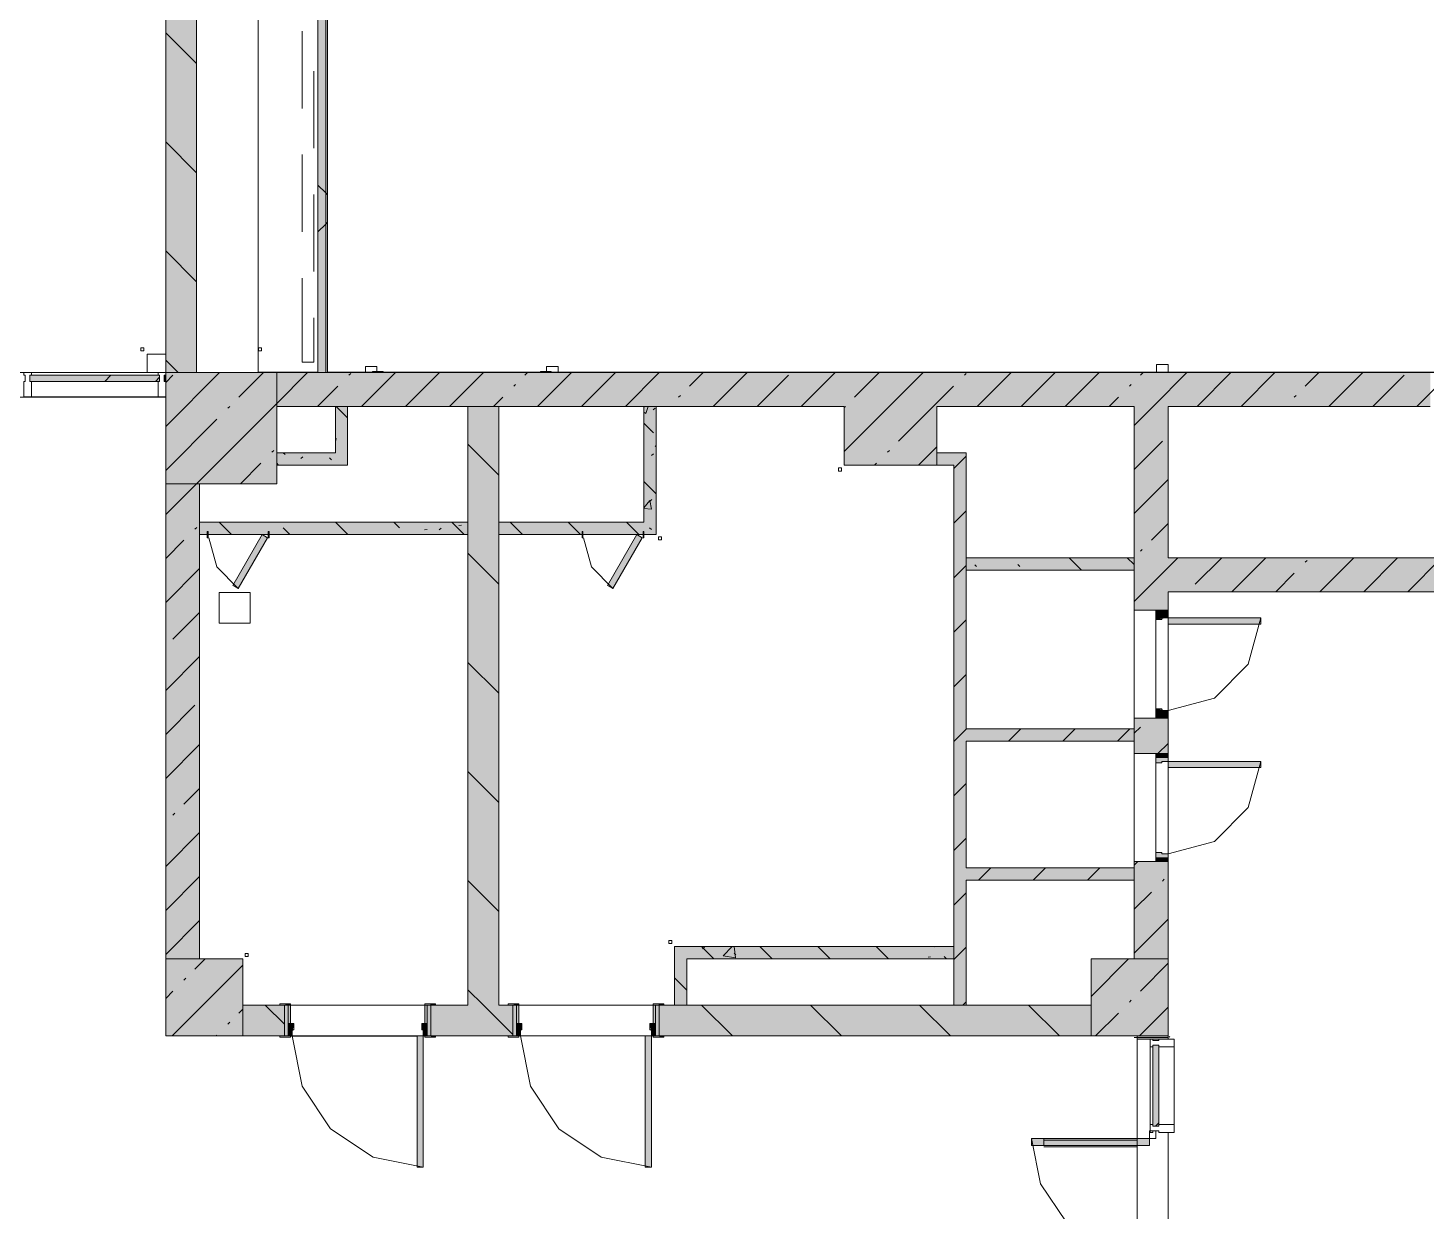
# Model space of a CAD drawing. Header units: millimetres. Extents: x -3817 to 677485, y -22715 to 103890.
# Drawn here: x 13382.1 to 13453.5, y -19527 to -19466.6 of the extents above; entities that cross this region are included whole.
import ezdxf

# ---------------------------------------------------------------- set-up
doc = ezdxf.new("R2010")
doc.units = ezdxf.units.MM
doc.layers.add('PDF _Геометрия', color=7, linetype='Continuous', true_color=0x1d1d1d)
doc.layers.add('PDF _Сплошная заливка', color=7, linetype='Continuous', true_color=0xffffff)

msp = doc.modelspace()

# ---------------------------------------------------------------- hatches: boundary and pattern name
at = {"layer": 'PDF _Сплошная заливка', "transparency": 33554559}
h = msp.add_hatch(color=256, dxfattribs=at)
h.paths.add_polyline_path([(13389.128, -19484.192), (13390.703, -19484.192), (13390.703, -19464.272), (13389.128, -19464.272), (13389.128, -19478.711)], flags=0)
h.paths.add_polyline_path([(13389.128, -19457.658), (13390.703, -19457.658), (13390.703, -19434.745), (13389.128, -19434.745), (13389.128, -19443.492)], flags=0)
h.paths.add_polyline_path([(13389.128, -19428.131), (13390.703, -19428.131), (13390.703, -19396.794), (13389.128, -19396.794), (13389.128, -19408.274)], flags=0)
h = msp.add_hatch(color=256, dxfattribs=at)
h.paths.add_polyline_path([(13522.193, -19485.924), (13523.61, -19485.924), (13523.61, -19484.192), (13522.193, -19484.222)], flags=0)
h.paths.add_polyline_path([(13491.246, -19485.924), (13517.468, -19485.924), (13517.468, -19484.192), (13489.123, -19484.192), (13489.123, -19485.924)], flags=0)
h.paths.add_polyline_path([(13396.302, -19485.924), (13423.773, -19485.924), (13423.773, -19484.192), (13394.796, -19484.192), (13394.796, -19485.924)], flags=0)
h.paths.add_polyline_path([(13484.399, -19485.924), (13484.399, -19484.192), (13458.415, -19484.192), (13458.415, -19485.924), (13462.033, -19485.924)], flags=0)
h.paths.add_polyline_path([(13428.497, -19485.924), (13453.691, -19485.924), (13453.691, -19484.192), (13428.497, -19484.192)], flags=0)
for points in [[(13423.773, -19488.916), (13428.497, -19488.916), (13428.497, -19484.192), (13423.773, -19484.192), (13423.773, -19485.924)], [(13394.796, -19488.916), (13398.417, -19488.916), (13398.417, -19488.287), (13394.796, -19488.287), (13394.796, -19488.765)], [(13429.361, -19488.916), (13429.991, -19488.916), (13429.991, -19488.287), (13428.497, -19488.287), (13428.497, -19488.916)], [(13429.361, -19516.475), (13429.991, -19516.475), (13429.991, -19488.916), (13429.361, -19488.916), (13429.361, -19514.112)], [(13392.554, -19492.46), (13404.559, -19492.46), (13404.559, -19491.83), (13390.859, -19491.83), (13390.859, -19492.46)], [(13414.165, -19492.46), (13414.165, -19491.83), (13406.134, -19491.83), (13406.134, -19492.46), (13413.457, -19492.46)], [(13438.574, -19494.271), (13438.574, -19493.641), (13429.991, -19493.641), (13429.991, -19494.271), (13432.819, -19494.271)], [(13520.46, -19495.373), (13523.61, -19495.373), (13523.61, -19493.641), (13440.306, -19493.641), (13440.306, -19495.373), (13491.246, -19495.373)], [(13438.574, -19503.01), (13438.574, -19502.38), (13429.991, -19502.38), (13429.991, -19503.01), (13432.819, -19503.01)], [(13438.574, -19510.097), (13438.574, -19509.467), (13429.991, -19509.467), (13429.991, -19510.097), (13432.819, -19510.097)], [(13429.361, -19514.112), (13429.361, -19513.482), (13415.74, -19513.482), (13415.74, -19514.112), (13418.213, -19514.112)]]:
    msp.add_hatch(color=256, dxfattribs=at).paths.add_polyline_path(points)
h = msp.add_hatch(color=256, dxfattribs=at)
h.paths.add_polyline_path([(13440.306, -19518.128), (13440.306, -19518.049), (13440.123, -19518.128)], flags=0)
h.paths.add_polyline_path([(13440.306, -19514.112), (13440.306, -19509.152), (13438.574, -19509.152), (13438.574, -19514.112), (13440.123, -19514.112)], flags=0)
h.paths.add_polyline_path([(13438.574, -19503.64), (13440.306, -19503.64), (13440.306, -19501.829), (13438.574, -19501.829), (13438.574, -19503.01)], flags=0)
h.paths.add_polyline_path([(13439.676, -19496.318), (13440.306, -19496.318), (13440.306, -19485.924), (13438.574, -19485.924), (13438.574, -19496.318)], flags=0)
at = {"layer": 'PDF _Сплошная заливка', "true_color": 0xe2e2e2, "transparency": 33554559}
h = msp.add_hatch(color=254, dxfattribs=at)
h.paths.add_polyline_path([(13440.123, -19508.955), (13440.306, -19508.955), (13440.306, -19508.758), (13439.676, -19508.679), (13439.676, -19508.955)], flags=0)
h.paths.add_polyline_path([(13439.676, -19504.113), (13440.306, -19504.034), (13440.306, -19503.837), (13439.676, -19503.837)], flags=0)
at = {"layer": 'PDF _Сплошная заливка', "true_color": 0xfbfbfb, "transparency": 33554559}
msp.add_hatch(color=7, dxfattribs=at).paths.add_polyline_path([(13440.306, -19509.152), (13440.306, -19508.955), (13439.676, -19508.955), (13439.676, -19509.152), (13440.123, -19509.152)])
at = {"layer": 'PDF _Сплошная заливка', "transparency": 33554559}
h = msp.add_hatch(color=256, dxfattribs=at)
h.paths.add_polyline_path([(13436.369, -19518.049), (13436.369, -19516.475), (13414.322, -19516.475), (13414.322, -19518.049), (13432.819, -19518.049)], flags=0)
h.paths.add_polyline_path([(13395.189, -19518.049), (13395.189, -19516.475), (13393.063, -19516.475), (13393.063, -19518.049), (13394.953, -19518.049)], flags=0)
h.paths.add_polyline_path([(13402.906, -19518.049), (13406.842, -19518.049), (13406.842, -19516.475), (13402.669, -19516.475), (13402.669, -19518.049)], flags=0)
h = msp.add_hatch(color=256, dxfattribs=at)
h.paths.add_polyline_path([(13438.731, -19541.67), (13440.306, -19541.67), (13440.306, -19541.513), (13438.731, -19541.513)], flags=0)
h.paths.add_polyline_path([(13440.306, -19518.207), (13440.306, -19518.049), (13438.731, -19518.049), (13438.731, -19518.207), (13440.123, -19518.207)], flags=0)

# ---------------------------------------------------------------- linework, layer by layer
at = {"layer": 'PDF _Геометрия', "color": 253, "lineweight": 9, "true_color": 0xaaaaaa}
for points in [[(13522.193, -19395.219), (13522.193, -19484.192), (13522.193, -19442.461), (13522.193, -19452.697), (13522.193, -19484.165), (13397.394, -19484.165), (13522.193, -19484.165), (13522.193, -19452.697), (13522.193, -19442.461)], [(13315.965, -19484.192), (13334.404, -19484.192), (13334.404, -19440.335), (13357.632, -19440.335), (13357.632, -19405.297), (13352.742, -19405.305), (13352.742, -19405.061), (13352.742, -19401.124), (13352.742, -19405.061), (13352.742, -19405.305), (13357.632, -19405.297), (13357.632, -19440.335), (13334.404, -19440.335), (13334.404, -19484.192), (13334.404, -19440.335), (13357.632, -19440.335), (13334.404, -19440.335), (13334.404, -19484.192), (13388.999, -19484.192), (13334.404, -19484.192), (13334.404, -19484.641)], [(13396.095, -19470.706), (13396.095, -19466.77)], [(13396.685, -19472.737), (13396.685, -19468.8)], [(13396.095, -19477.005), (13396.095, -19473.069)], [(13396.685, -19479.036), (13396.685, -19475.099)], [(13396.685, -19481.398), (13396.685, -19483.659), (13396.095, -19483.659), (13396.095, -19479.368)], [(13388.999, -19484.192), (13315.965, -19484.192), (13388.182, -19484.192)], [(13329.676, -19484.192), (13388.182, -19484.192), (13317.869, -19484.192), (13329.672, -19484.192)], [(13400.228, -19484.192), (13400.228, -19484.129), (13399.677, -19484.129), (13399.677, -19484.192)], [(13408.811, -19484.192), (13408.811, -19484.129), (13408.26, -19484.129), (13408.26, -19484.192)], [(13394.953, -19518.049), (13389.126, -19518.049), (13389.126, -19485.452), (13334.483, -19485.452), (13334.483, -19493.483), (13314.798, -19493.483), (13314.798, -19518.128), (13308.027, -19518.128), (13314.798, -19518.128)], [(13334.483, -19493.483), (13334.483, -19485.452), (13389.126, -19485.452)], [(13397.788, -19485.924), (13394.796, -19485.924)], [(13404.559, -19485.924), (13398.417, -19485.924)], [(13413.535, -19485.924), (13406.134, -19485.924)], [(13423.773, -19485.924), (13414.165, -19485.924), (13414.165, -19492.46), (13406.134, -19492.46), (13406.134, -19516.475)], [(13438.574, -19485.924), (13432.819, -19485.924)], [(13453.691, -19485.924), (13440.306, -19485.924)], [(13415.11, -19516.475), (13415.11, -19513.482), (13429.361, -19513.482), (13429.361, -19488.916)], [(13428.497, -19488.916), (13423.773, -19488.916)], [(13404.559, -19516.475), (13404.559, -19492.46), (13390.859, -19492.46), (13390.859, -19514.112)], [(13391.331, -19492.617), (13391.732, -19494.113), (13392.827, -19495.208)], [(13410.465, -19492.617), (13410.866, -19494.113), (13411.961, -19495.208)], [(13526.919, -19495.373), (13440.306, -19495.373)], [(13439.676, -19501.514), (13439.676, -19496.633), (13439.676, -19501.514)], [(13440.306, -19496.711), (13440.306, -19501.436), (13440.306, -19497.026), (13440.306, -19501.436), (13442.668, -19500.803), (13444.397, -19499.073), (13445.03, -19496.711)], [(13440.306, -19501.829), (13440.306, -19503.64)], [(13439.676, -19508.837), (13439.676, -19503.955), (13439.676, -19508.837)], [(13440.306, -19508.758), (13442.668, -19508.125), (13444.397, -19506.396), (13445.03, -19504.034)], [(13440.306, -19518.049), (13440.306, -19504.349), (13440.306, -19508.837), (13440.306, -19504.034)], [(13393.063, -19514.13), (13393.063, -19516.475), (13394.953, -19516.475)], [(13402.906, -19516.475), (13403.606, -19516.475)], [(13395.504, -19518.066), (13401.961, -19518.066)], [(13401.961, -19518.049), (13395.583, -19518.049), (13396.092, -19520.61), (13397.543, -19522.782), (13399.714, -19524.232), (13402.276, -19524.742)], [(13406.606, -19518.049), (13402.906, -19518.049)], [(13407.236, -19518.049), (13413.614, -19518.049), (13407.236, -19518.049), (13407.746, -19520.61), (13409.196, -19522.782), (13411.368, -19524.232), (13413.929, -19524.742)], [(13438.574, -19518.049), (13414.559, -19518.049)], [(13439.361, -19522.888), (13439.361, -19523.282), (13439.361, -19522.888), (13439.676, -19522.888), (13439.676, -19523.282), (13439.361, -19523.282), (13433.337, -19523.282), (13433.796, -19525.587), (13435.102, -19527.541), (13437.056, -19528.847), (13439.361, -19529.305), (13436.649, -19529.845), (13434.35, -19531.381), (13432.814, -19533.68), (13432.275, -19536.391), (13439.361, -19536.391), (13439.676, -19536.391), (13439.361, -19536.391), (13439.361, -19536.785), (13439.676, -19536.785), (13439.676, -19536.391), (13439.676, -19536.785)], [(13439.361, -19523.282), (13439.676, -19523.282), (13439.676, -19522.888)], [(13433.967, -19523.282), (13433.967, -19523.636)], [(13433.967, -19523.36), (13438.731, -19523.36)], [(13433.967, -19523.707), (13438.731, -19523.707)], [(13438.731, -19523.282), (13438.731, -19523.636)]]:
    msp.add_lwpolyline(points, dxfattribs=at)
at = {"layer": 'PDF _Геометрия', "color": 7, "lineweight": 9}
for points in [[(13397.295, -19484.192), (13397.295, -19457.658), (13397.297, -19428.131)], [(13389.128, -19464.272), (13389.128, -19484.192), (13390.703, -19484.192), (13390.703, -19464.272)], [(13390.703, -19468.425), (13389.128, -19466.851)], [(13390.703, -19473.993), (13389.128, -19472.418)], [(13390.703, -19479.561), (13389.128, -19477.986)], [(13389.767, -19484.192), (13389.128, -19483.553)], [(13439.715, -19484.165), (13439.715, -19483.775), (13440.306, -19483.775), (13440.306, -19484.165)], [(13382.276, -19484.326), (13382.276, -19484.192), (13382.276, -19484.326)], [(13388.735, -19484.326), (13388.735, -19484.192), (13388.735, -19484.326), (13382.276, -19484.326)], [(13386.013, -19484.641), (13386.328, -19484.326)], [(13388.599, -19484.641), (13388.814, -19484.426)], [(13389.128, -19484.192), (13388.735, -19484.192), (13388.735, -19484.326), (13388.814, -19484.326), (13388.814, -19484.641), (13388.735, -19484.641), (13388.735, -19485.428), (13389.126, -19485.428)], [(13389.128, -19484.641), (13389.05, -19484.641), (13389.05, -19484.326), (13389.128, -19484.326)], [(13389.097, -19484.35), (13389.097, -19484.641)], [(13389.126, -19491.434), (13390.699, -19489.861), (13394.796, -19485.765), (13396.368, -19484.192)], [(13389.126, -19486.944), (13391.878, -19484.192)], [(13389.126, -19484.699), (13389.498, -19484.328)], [(13392.865, -19485.45), (13394.123, -19484.192)], [(13438.574, -19494.271), (13438.574, -19496.318), (13440.306, -19496.318), (13440.306, -19495.373), (13525.342, -19495.373), (13525.342, -19493.798), (13525.342, -19495.373), (13526.919, -19495.373), (13526.919, -19493.798), (13525.342, -19493.798), (13525.342, -19493.641), (13525.342, -19484.192), (13523.61, -19484.192), (13428.497, -19484.192), (13423.773, -19484.192), (13393.929, -19484.192)], [(13398.478, -19484.328), (13398.571, -19484.234)], [(13399.126, -19485.924), (13400.858, -19484.192)], [(13399.323, -19484.165), (13399.323, -19483.877), (13399.913, -19483.877), (13399.913, -19484.129)], [(13401.371, -19485.924), (13403.103, -19484.192)], [(13403.616, -19485.924), (13405.348, -19484.192)], [(13407.458, -19484.328), (13407.593, -19484.192)], [(13408.106, -19485.924), (13409.838, -19484.192)], [(13408.575, -19484.129), (13408.575, -19483.877), (13409.165, -19483.877), (13409.165, -19484.165)], [(13410.351, -19485.924), (13412.083, -19484.192)], [(13412.596, -19485.924), (13414.328, -19484.192)], [(13415.877, -19484.889), (13416.573, -19484.192)], [(13417.086, -19485.924), (13418.818, -19484.192)], [(13419.331, -19485.924), (13420.928, -19484.328)], [(13421.576, -19485.924), (13423.308, -19484.192)], [(13423.773, -19488.217), (13427.798, -19484.192)], [(13424.295, -19485.45), (13425.553, -19484.192)], [(13429.908, -19484.328), (13430.001, -19484.234)], [(13430.556, -19485.924), (13432.288, -19484.192)], [(13432.801, -19485.924), (13434.533, -19484.192)], [(13435.046, -19485.924), (13436.778, -19484.192)], [(13438.574, -19486.887), (13439.536, -19485.924), (13441.268, -19484.192)], [(13438.888, -19484.328), (13439.023, -19484.192)], [(13441.781, -19485.924), (13443.513, -19484.192)], [(13444.026, -19485.924), (13445.758, -19484.192)], [(13447.306, -19484.889), (13448.003, -19484.192)], [(13448.516, -19485.924), (13450.248, -19484.192)], [(13450.761, -19485.924), (13452.358, -19484.328)], [(13453.006, -19485.924), (13453.691, -19485.239), (13454.738, -19484.192)], [(13396.881, -19485.924), (13397.917, -19484.889)], [(13406.897, -19484.889), (13406.99, -19484.795)], [(13426.54, -19487.695), (13428.497, -19485.738), (13429.346, -19484.889)], [(13438.326, -19484.889), (13438.42, -19484.795)], [(13388.735, -19485.428), (13382.276, -19485.428)], [(13397.788, -19485.924), (13398.417, -19485.924), (13404.559, -19485.924), (13404.559, -19491.83), (13390.859, -19491.83), (13390.859, -19489.861)], [(13392.304, -19486.011), (13392.398, -19485.918)], [(13394.796, -19485.924), (13397.788, -19485.924), (13397.788, -19488.287), (13394.796, -19488.287)], [(13394.796, -19488.916), (13398.417, -19488.916), (13398.417, -19488.287), (13398.417, -19485.924)], [(13406.134, -19485.924), (13413.535, -19485.924), (13413.535, -19491.83), (13406.134, -19491.83), (13406.134, -19485.924), (13404.559, -19485.924)], [(13405.861, -19485.924), (13406.335, -19485.45)], [(13406.606, -19516.475), (13406.134, -19516.475), (13406.134, -19492.46), (13414.165, -19492.46), (13414.165, -19491.83), (13414.165, -19485.924), (13423.773, -19485.924), (13423.773, -19488.916), (13428.497, -19488.916), (13429.361, -19488.916), (13429.361, -19513.482), (13415.74, -19513.482), (13415.11, -19513.482), (13415.11, -19516.475), (13414.559, -19516.475)], [(13414.165, -19485.924), (13413.535, -19485.924)], [(13415.315, -19485.45), (13415.409, -19485.357)], [(13423.773, -19485.972), (13423.827, -19485.918)], [(13438.574, -19493.641), (13429.991, -19493.641), (13429.991, -19488.916), (13429.991, -19488.287), (13428.497, -19488.287), (13428.497, -19488.916), (13428.497, -19485.924), (13438.574, -19485.924), (13438.574, -19493.641), (13438.574, -19494.271), (13429.991, -19494.271), (13429.991, -19502.38), (13438.574, -19502.38), (13438.574, -19501.829), (13439.676, -19501.829)], [(13437.291, -19485.924), (13437.765, -19485.45)], [(13522.193, -19485.924), (13523.61, -19485.924), (13523.61, -19493.641), (13440.306, -19493.641), (13440.306, -19485.924), (13453.691, -19485.924)], [(13446.745, -19485.45), (13446.838, -19485.357)], [(13389.126, -19489.189), (13391.743, -19486.573)], [(13406.134, -19489.424), (13404.559, -19487.849)], [(13427.564, -19488.916), (13428.497, -19487.983)], [(13438.574, -19489.132), (13440.01, -19487.695)], [(13392.944, -19489.861), (13393.988, -19488.818)], [(13394.549, -19488.256), (13394.643, -19488.163)], [(13425.319, -19488.916), (13425.418, -19488.818)], [(13425.979, -19488.256), (13426.072, -19488.163)], [(13429.361, -19489.095), (13429.539, -19488.916), (13429.991, -19488.465)], [(13389.126, -19488.995), (13389.126, -19514.13)], [(13438.574, -19491.377), (13440.306, -19489.644)], [(13429.361, -19491.878), (13429.991, -19491.249)], [(13390.62, -19492.185), (13390.714, -19492.092)], [(13390.859, -19491.83), (13390.859, -19492.46)], [(13404.559, -19491.83), (13404.559, -19492.46), (13404.559, -19516.475), (13402.906, -19516.475)], [(13406.134, -19491.83), (13406.134, -19492.46)], [(13439.449, -19492.746), (13440.306, -19491.889)], [(13389.126, -19493.679), (13390.059, -19492.746)], [(13390.859, -19514.112), (13390.859, -19492.46), (13404.559, -19492.46)], [(13406.134, -19494.991), (13404.559, -19493.416)], [(13429.991, -19493.641), (13429.991, -19494.271)], [(13438.574, -19495.867), (13440.306, -19494.134), (13440.799, -19493.641)], [(13438.888, -19493.307), (13438.981, -19493.214)], [(13441.694, -19494.991), (13443.044, -19493.641)], [(13443.557, -19495.373), (13445.289, -19493.641)], [(13447.306, -19493.869), (13447.4, -19493.775)], [(13448.047, -19495.373), (13449.779, -19493.641)], [(13450.292, -19495.373), (13452.024, -19493.641)], [(13452.537, -19495.373), (13454.269, -19493.641)], [(13389.126, -19495.924), (13390.859, -19494.192)], [(13429.361, -19494.662), (13429.991, -19494.032)], [(13445.802, -19495.373), (13446.745, -19494.43)], [(13389.498, -19497.797), (13390.859, -19496.437)], [(13438.574, -19510.097), (13438.574, -19509.467), (13429.991, -19509.467), (13429.991, -19503.01), (13438.574, -19503.01), (13438.574, -19503.64), (13440.306, -19503.64), (13440.306, -19501.829), (13438.574, -19501.829), (13438.574, -19496.318), (13439.676, -19496.318)], [(13429.361, -19497.446), (13429.991, -19496.816)], [(13440.306, -19497.026), (13440.306, -19501.436)], [(13389.126, -19500.414), (13390.859, -19498.682)], [(13406.134, -19500.559), (13404.559, -19498.984)], [(13429.361, -19500.23), (13429.991, -19499.6)], [(13389.126, -19502.659), (13390.62, -19501.165)], [(13429.361, -19503.014), (13429.991, -19502.384), (13429.994, -19502.38)], [(13432.148, -19503.01), (13432.778, -19502.38)], [(13434.932, -19503.01), (13435.562, -19502.38)], [(13437.716, -19503.01), (13438.346, -19502.38)], [(13438.574, -19502.602), (13438.888, -19502.287)], [(13438.574, -19503.01), (13438.574, -19502.38)], [(13439.78, -19503.64), (13440.306, -19503.114)], [(13389.126, -19504.904), (13390.859, -19503.172)], [(13439.676, -19509.152), (13438.574, -19509.152), (13438.574, -19503.64), (13439.676, -19503.64)], [(13406.134, -19506.126), (13404.559, -19504.551)], [(13440.306, -19504.349), (13440.306, -19509.152)], [(13429.361, -19505.797), (13429.991, -19505.167)], [(13390.059, -19506.216), (13390.859, -19505.417)], [(13389.498, -19506.777), (13389.591, -19506.684)], [(13389.126, -19509.394), (13390.859, -19507.662)], [(13429.361, -19508.581), (13429.991, -19507.951)], [(13430.629, -19510.097), (13431.259, -19509.467)], [(13433.413, -19510.097), (13434.043, -19509.467)], [(13436.197, -19510.097), (13436.827, -19509.467)], [(13438.574, -19509.337), (13438.758, -19509.152)], [(13438.574, -19518.128), (13440.306, -19518.128), (13440.306, -19518.049), (13440.306, -19509.152), (13438.574, -19509.152), (13438.574, -19509.467)], [(13389.126, -19511.639), (13390.859, -19509.907)], [(13406.134, -19511.694), (13404.559, -19510.119)], [(13414.559, -19518.049), (13436.369, -19518.049), (13436.369, -19516.475), (13429.991, -19516.475), (13429.991, -19510.097), (13438.574, -19510.097), (13438.574, -19514.112)], [(13440.01, -19510.145), (13440.103, -19510.051)], [(13429.361, -19511.365), (13429.991, -19510.735)], [(13438.574, -19511.582), (13439.449, -19510.706)], [(13389.126, -19513.884), (13390.859, -19512.152)], [(13438.574, -19513.827), (13440.306, -19512.094)], [(13429.361, -19514.112), (13429.361, -19513.482)], [(13429.361, -19514.149), (13429.991, -19513.519)], [(13389.451, -19518.049), (13393.063, -19514.437)], [(13390.62, -19514.635), (13391.143, -19514.112)], [(13436.369, -19516.031), (13438.288, -19514.112)], [(13438.888, -19515.757), (13440.306, -19514.339)], [(13390.059, -19515.196), (13390.153, -19515.103)], [(13389.126, -19516.129), (13389.498, -19515.757)], [(13406.842, -19517.97), (13405.347, -19516.475), (13404.559, -19515.687)], [(13392.865, -19516.88), (13393.063, -19516.682)], [(13394.953, -19516.475), (13393.063, -19516.475)], [(13395.189, -19517.452), (13394.212, -19516.475)], [(13395.189, -19518.049), (13395.189, -19516.475)], [(13395.504, -19516.475), (13402.354, -19516.475)], [(13402.669, -19516.475), (13402.669, -19518.049)], [(13406.842, -19518.049), (13406.842, -19516.475)], [(13407.157, -19516.475), (13414.007, -19516.475)], [(13414.322, -19516.475), (13414.322, -19518.049)], [(13415.11, -19516.475), (13415.74, -19516.475)], [(13418.057, -19518.049), (13416.482, -19516.475)], [(13423.624, -19518.049), (13422.05, -19516.475)], [(13429.192, -19518.049), (13427.617, -19516.475)], [(13429.361, -19516.475), (13429.991, -19516.475)], [(13429.819, -19516.475), (13429.991, -19516.303)], [(13434.759, -19518.049), (13433.185, -19516.475)], [(13438.326, -19516.319), (13438.42, -19516.225)], [(13438.841, -19518.049), (13440.306, -19516.584)], [(13392.304, -19517.441), (13392.398, -19517.348)], [(13436.596, -19518.049), (13437.765, -19516.88)], [(13389.914, -19518.049), (13394.953, -19518.049)], [(13391.696, -19518.049), (13391.743, -19518.002)], [(13401.961, -19518.049), (13395.583, -19518.049)], [(13402.906, -19518.049), (13406.606, -19518.049)], [(13413.614, -19518.049), (13407.236, -19518.049)], [(13440.306, -19518.128), (13440.306, -19518.049)], [(13440.395, -19518.117), (13440.356, -19518.078)], [(13446.211, -19543.403), (13453.691, -19543.403), (13453.691, -19541.67), (13440.306, -19541.67), (13440.306, -19541.513), (13438.731, -19541.513), (13438.731, -19518.207), (13439.833, -19518.207)], [(13439.518, -19518.6), (13439.385, -19518.6), (13439.518, -19518.6)], [(13439.518, -19522.573), (13439.518, -19518.6)], [(13440.621, -19522.573), (13440.621, -19518.6)], [(13439.518, -19522.573), (13439.385, -19522.573), (13439.518, -19522.573)], [(13439.669, -19522.652), (13439.833, -19522.488)], [(13440.306, -19522.967), (13440.306, -19536.706)]]:
    msp.add_lwpolyline(points, dxfattribs=at)
for points in [[(13396.902, -19457.658), (13396.902, -19484.192), (13397.394, -19484.192), (13397.394, -19457.658)], [(13387.863, -19483.082), (13388.016, -19483.082), (13388.016, -19482.925), (13387.863, -19482.925)], [(13393.862, -19483.082), (13394.016, -19483.082), (13394.016, -19482.925), (13393.862, -19482.925)], [(13388.182, -19483.247), (13388.182, -19484.192), (13388.182, -19483.247), (13389.128, -19483.247)], [(13382.198, -19484.641), (13382.198, -19484.326), (13382.276, -19484.326), (13382.276, -19484.192), (13381.883, -19484.192), (13381.883, -19484.326), (13381.961, -19484.326), (13381.961, -19484.641), (13381.883, -19484.641), (13381.883, -19485.428), (13382.276, -19485.428), (13382.276, -19484.641)], [(13382.198, -19484.641), (13388.814, -19484.641), (13388.814, -19484.326), (13382.198, -19484.326)], [(13382.276, -19484.192), (13388.735, -19484.192)], [(13394.796, -19484.192), (13389.126, -19484.192), (13389.126, -19489.861), (13394.796, -19489.861)], [(13382.276, -19484.641), (13388.735, -19484.641), (13388.735, -19485.428), (13382.276, -19485.428)], [(13423.627, -19489.058), (13423.474, -19489.058), (13423.474, -19489.216), (13423.627, -19489.216)], [(13414.437, -19492.57), (13414.283, -19492.57), (13414.283, -19492.727), (13414.437, -19492.727)], [(13393.185, -19513.833), (13393.185, -19513.986), (13393.343, -19513.986), (13393.343, -19513.833)], [(13414.968, -19513.337), (13414.968, -19513.183), (13414.811, -19513.183), (13414.811, -19513.337)], [(13393.063, -19514.112), (13389.126, -19514.112), (13389.126, -19518.049), (13393.063, -19518.049)], [(13429.361, -19514.112), (13429.361, -19516.475), (13415.74, -19516.475), (13415.74, -19514.112)], [(13440.306, -19514.112), (13436.369, -19514.112), (13436.369, -19518.049), (13440.306, -19518.049)], [(13438.731, -19518.049), (13438.731, -19518.207), (13440.306, -19518.207), (13440.306, -19518.128), (13440.306, -19518.049)], [(13439.518, -19518.522), (13439.833, -19518.522), (13439.833, -19518.6), (13440.621, -19518.6), (13440.621, -19518.207), (13439.833, -19518.207), (13439.833, -19518.285), (13439.518, -19518.285), (13439.518, -19518.207), (13439.385, -19518.207), (13439.385, -19518.6), (13439.518, -19518.6)], [(13439.385, -19518.6), (13439.385, -19522.573)], [(13439.518, -19518.522), (13439.518, -19522.652), (13439.833, -19522.652), (13439.833, -19518.522)], [(13440.621, -19518.6), (13440.621, -19522.573), (13439.833, -19522.573), (13439.833, -19518.6)], [(13439.518, -19522.967), (13439.518, -19522.888), (13439.833, -19522.888), (13439.833, -19522.967), (13440.621, -19522.967), (13440.621, -19522.573), (13439.833, -19522.573), (13439.833, -19522.652), (13439.518, -19522.652), (13439.518, -19522.573), (13439.385, -19522.573), (13439.385, -19522.967)]]:
    msp.add_lwpolyline(points, close=True, dxfattribs=at)
at = {"layer": 'PDF _Геометрия', "color": 253, "lineweight": 9, "true_color": 0xaaaaaa}
for points in [[(13389.128, -19484.192), (13389.128, -19464.272)], [(13393.853, -19464.272), (13393.853, -19484.192)], [(13393.851, -19484.165), (13396.902, -19484.165)], [(13391.292, -19492.302), (13391.252, -19492.302), (13391.252, -19492.617), (13391.292, -19492.617)], [(13394.362, -19492.302), (13394.362, -19492.617), (13394.402, -19492.617), (13394.402, -19492.302)], [(13410.425, -19492.302), (13410.386, -19492.302), (13410.386, -19492.617), (13410.425, -19492.617)], [(13413.496, -19492.302), (13413.496, -19492.617), (13413.535, -19492.617), (13413.535, -19492.302)], [(13392.827, -19495.208), (13394.323, -19492.617), (13394.05, -19492.46), (13392.554, -19495.051)], [(13411.961, -19495.208), (13413.457, -19492.617), (13413.184, -19492.46), (13411.688, -19495.051)], [(13393.437, -19495.412), (13393.437, -19496.987), (13391.863, -19496.987), (13391.863, -19495.412)], [(13439.676, -19496.515), (13440.306, -19496.515), (13440.306, -19496.318), (13439.676, -19496.318)], [(13440.306, -19496.711), (13440.306, -19496.515), (13439.676, -19496.515), (13439.676, -19496.79), (13439.991, -19496.79), (13439.991, -19496.711)], [(13445.03, -19496.711), (13440.306, -19496.711), (13440.306, -19497.026), (13445.03, -19497.026)], [(13440.306, -19501.436), (13439.991, -19501.436), (13439.991, -19501.357), (13439.676, -19501.357), (13439.676, -19501.632), (13440.306, -19501.632)], [(13439.676, -19501.632), (13439.676, -19501.829), (13440.306, -19501.829), (13440.306, -19501.632)], [(13439.676, -19503.837), (13440.306, -19503.837), (13440.306, -19503.64), (13439.676, -19503.64)], [(13440.306, -19504.034), (13440.306, -19503.837), (13439.676, -19503.837), (13439.676, -19504.113), (13439.991, -19504.113), (13439.991, -19504.034)], [(13445.03, -19504.034), (13440.306, -19504.034), (13440.306, -19504.349), (13445.03, -19504.349)], [(13440.306, -19508.758), (13439.991, -19508.758), (13439.991, -19508.679), (13439.676, -19508.679), (13439.676, -19508.955), (13440.306, -19508.955)], [(13439.676, -19508.955), (13439.676, -19509.152), (13440.306, -19509.152), (13440.306, -19508.955)], [(13395.504, -19516.411), (13394.953, -19516.411), (13394.953, -19516.475), (13395.504, -19516.475)], [(13395.386, -19516.475), (13395.189, -19516.475), (13395.189, -19518.049), (13395.386, -19518.049)], [(13395.504, -19516.475), (13395.386, -19516.475), (13395.386, -19517.419), (13395.504, -19517.419)], [(13402.354, -19516.411), (13402.354, -19516.475), (13402.906, -19516.475), (13402.906, -19516.411)], [(13402.354, -19516.475), (13402.354, -19517.419), (13402.472, -19517.419), (13402.472, -19516.475)], [(13402.472, -19516.475), (13402.472, -19518.049), (13402.669, -19518.049), (13402.669, -19516.475)], [(13407.157, -19516.411), (13406.606, -19516.411), (13406.606, -19516.475), (13407.157, -19516.475)], [(13407.039, -19516.475), (13406.842, -19516.475), (13406.842, -19518.049), (13407.039, -19518.049)], [(13407.157, -19516.475), (13407.039, -19516.475), (13407.039, -19517.419), (13407.157, -19517.419)], [(13414.007, -19516.411), (13414.007, -19516.475), (13414.559, -19516.475), (13414.559, -19516.411)], [(13414.007, -19516.475), (13414.007, -19517.419), (13414.126, -19517.419), (13414.126, -19516.475)], [(13414.126, -19516.475), (13414.126, -19518.049), (13414.322, -19518.049), (13414.322, -19516.475)], [(13395.504, -19518.049), (13394.953, -19518.049), (13394.953, -19518.112), (13395.504, -19518.112)], [(13395.583, -19518.049), (13395.583, -19517.734), (13395.662, -19517.734), (13395.662, -19517.419), (13395.386, -19517.419), (13395.386, -19518.049)], [(13395.504, -19518.041), (13395.386, -19518.041), (13395.386, -19518.049), (13395.504, -19518.049)], [(13402.276, -19524.742), (13402.276, -19518.049), (13401.961, -19518.049), (13401.961, -19524.742)], [(13402.276, -19518.049), (13402.472, -19518.049), (13402.472, -19517.419), (13402.197, -19517.419), (13402.197, -19517.734), (13402.276, -19517.734)], [(13402.354, -19518.041), (13402.354, -19518.049), (13402.472, -19518.049), (13402.472, -19518.041)], [(13402.354, -19518.049), (13402.354, -19518.112), (13402.906, -19518.112), (13402.906, -19518.049)], [(13407.157, -19518.049), (13406.606, -19518.049), (13406.606, -19518.112), (13407.157, -19518.112)], [(13407.236, -19518.049), (13407.236, -19517.734), (13407.315, -19517.734), (13407.315, -19517.419), (13407.039, -19517.419), (13407.039, -19518.049)], [(13407.157, -19518.041), (13407.039, -19518.041), (13407.039, -19518.049), (13407.157, -19518.049)], [(13413.929, -19524.742), (13413.929, -19518.049), (13413.614, -19518.049), (13413.614, -19524.742)], [(13413.929, -19518.049), (13414.126, -19518.049), (13414.126, -19517.419), (13413.85, -19517.419), (13413.85, -19517.734), (13413.929, -19517.734)], [(13414.007, -19518.041), (13414.007, -19518.049), (13414.126, -19518.049), (13414.126, -19518.041)], [(13414.007, -19518.049), (13414.007, -19518.112), (13414.559, -19518.112), (13414.559, -19518.049)], [(13439.361, -19523.282), (13439.676, -19523.282), (13439.676, -19522.888), (13439.676, -19523.282), (13439.361, -19523.282), (13439.361, -19522.888)], [(13439.361, -19523.636), (13439.361, -19523.282), (13433.337, -19523.282), (13433.337, -19523.636), (13439.361, -19523.636), (13439.361, -19523.282), (13433.337, -19523.282), (13433.337, -19523.636)]]:
    msp.add_lwpolyline(points, close=True, dxfattribs=at)
at = {"layer": 'PDF _Геометрия', "color": 6, "lineweight": 9}
for points in [[(13397.394, -19475.116), (13397.295, -19475.018), (13396.902, -19474.624)], [(13396.902, -19477.014), (13397.295, -19476.62), (13397.394, -19476.521)]]:
    msp.add_lwpolyline(points, dxfattribs=at)
at = {"layer": 'PDF _Геометрия', "color": 8, "lineweight": 9, "true_color": 0x787878}
for points in [[(13398.417, -19486.505), (13397.837, -19485.924)], [(13413.535, -19485.953), (13413.61, -19485.924)], [(13413.637, -19486.282), (13413.757, -19485.924)], [(13413.535, -19486.213), (13413.637, -19486.282)], [(13414.019, -19486.086), (13414.124, -19486.006)], [(13414.024, -19487.261), (13413.535, -19486.772)], [(13413.882, -19487.152), (13413.993, -19487.222)], [(13397.788, -19487.576), (13397.838, -19487.556)], [(13397.788, -19487.708), (13397.838, -19487.556)], [(13414.123, -19487.936), (13414.165, -19487.974)], [(13394.889, -19488.916), (13394.796, -19488.823)], [(13395.121, -19488.289), (13395.219, -19488.378)], [(13396.024, -19488.569), (13396.129, -19488.489)], [(13397.591, -19488.647), (13397.492, -19488.548)], [(13413.934, -19488.416), (13414.039, -19488.336)], [(13414.165, -19490.374), (13413.535, -19489.744)], [(13413.535, -19491.094), (13413.845, -19490.724)], [(13413.927, -19491.163), (13413.846, -19490.724)], [(13413.849, -19490.746), (13413.954, -19490.666)], [(13413.535, -19491.128), (13413.926, -19491.162)], [(13392.493, -19492.46), (13391.863, -19491.83)], [(13395.465, -19492.46), (13395.117, -19492.112)], [(13398.432, -19492.46), (13397.803, -19491.83)], [(13401.056, -19492.112), (13400.774, -19491.83)], [(13402.343, -19492.224), (13402.474, -19492.206)], [(13403.084, -19492.212), (13403.188, -19492.132)], [(13404.372, -19492.46), (13403.742, -19491.83)], [(13404.096, -19491.993), (13404.227, -19491.976)], [(13407.344, -19492.46), (13406.714, -19491.83)], [(13410.311, -19492.46), (13409.682, -19491.83)], [(13413.283, -19492.46), (13412.653, -19491.83)], [(13413.834, -19492.112), (13413.932, -19492.201)], [(13435.88, -19494.271), (13435.251, -19493.641)], [(13438.574, -19493.992), (13438.222, -19493.641)], [(13430.431, -19493.997), (13430.529, -19494.086)], [(13432.733, -19494.091), (13432.634, -19493.992)], [(13417.117, -19514.112), (13416.488, -19513.482)], [(13416.533, -19513.6), (13416.638, -19513.52)], [(13418.216, -19514.061), (13417.594, -19513.964), (13418.056, -19513.482)], [(13418.143, -19513.826), (13418.241, -19513.915)], [(13418.216, -19514.061), (13418.149, -19513.482)], [(13420.085, -19514.112), (13419.455, -19513.482)], [(13423.057, -19514.112), (13422.438, -19513.494)], [(13426.025, -19514.112), (13425.395, -19513.482)], [(13428.378, -19513.494), (13428.367, -19513.482)], [(13428.049, -19514.023), (13428.18, -19514.006)], [(13428.972, -19514.088), (13428.873, -19513.989)], [(13415.74, -19515.706), (13415.11, -19515.076)]]:
    msp.add_lwpolyline(points, dxfattribs=at)
at = {"layer": 'PDF _Сплошная заливка', "lineweight": 35, "transparency": 33554559}
for points in [[(13397.295, -19484.192), (13397.295, -19457.658), (13396.902, -19484.192), (13396.902, -19457.658)], [(13397.394, -19484.192), (13397.394, -19457.658), (13397.295, -19484.192), (13397.295, -19457.658)], [(13388.814, -19484.641), (13388.814, -19484.326), (13382.198, -19484.641), (13382.198, -19484.326)], [(13394.796, -19489.861), (13394.796, -19484.192), (13389.126, -19489.861), (13389.126, -19484.192)], [(13398.417, -19488.287), (13398.417, -19485.924), (13397.788, -19488.287), (13397.788, -19485.924)], [(13406.134, -19516.475), (13406.134, -19485.924), (13404.559, -19516.475), (13404.559, -19485.924)], [(13414.165, -19491.83), (13414.165, -19485.924), (13413.535, -19491.83), (13413.535, -19485.924)], [(13390.859, -19514.112), (13390.859, -19489.861), (13389.128, -19514.112), (13389.126, -19489.861)], [(13415.74, -19516.475), (13415.74, -19513.482), (13415.11, -19516.475), (13415.11, -19513.482)], [(13393.063, -19518.049), (13393.063, -19514.112), (13389.126, -19518.049), (13389.126, -19514.112)], [(13436.369, -19518.049), (13440.306, -19518.049), (13436.369, -19514.112), (13440.306, -19514.112)], [(13439.833, -19522.652), (13439.833, -19518.522), (13439.518, -19522.652), (13439.518, -19518.522)]]:
    msp.add_solid(points, dxfattribs=at)
at = {"layer": 'PDF _Сплошная заливка', "color": 254, "lineweight": 35, "true_color": 0xe2e2e2, "transparency": 33554559}
for points in [[(13400.228, -19484.165), (13400.228, -19484.129), (13399.677, -19484.165)], [(13408.811, -19484.165), (13408.811, -19484.129), (13408.26, -19484.165)], [(13392.827, -19495.208), (13394.323, -19492.617), (13392.554, -19495.051), (13394.05, -19492.46)], [(13411.961, -19495.208), (13413.457, -19492.617), (13411.688, -19495.051), (13413.184, -19492.46)], [(13439.676, -19496.79), (13440.306, -19496.711), (13439.676, -19496.515), (13440.306, -19496.515)], [(13445.03, -19497.026), (13445.03, -19496.711), (13440.306, -19497.026), (13440.306, -19496.711)], [(13440.306, -19501.632), (13440.306, -19501.436), (13439.676, -19501.632), (13439.676, -19501.357)], [(13445.03, -19504.349), (13445.03, -19504.034), (13440.306, -19504.349), (13440.306, -19504.034)], [(13395.504, -19516.475), (13395.504, -19516.411), (13394.953, -19516.475)], [(13395.386, -19517.419), (13395.504, -19517.419), (13395.386, -19516.475), (13395.504, -19516.475)], [(13402.906, -19516.475), (13402.906, -19516.411), (13402.354, -19516.475)], [(13402.354, -19517.419), (13402.472, -19517.419), (13402.354, -19516.475), (13402.472, -19516.475)], [(13407.157, -19516.475), (13407.157, -19516.411), (13406.606, -19516.475)], [(13407.039, -19517.419), (13407.157, -19517.419), (13407.039, -19516.475), (13407.157, -19516.475)], [(13414.559, -19516.475), (13414.559, -19516.411), (13414.007, -19516.475)], [(13414.007, -19517.419), (13414.126, -19517.419), (13414.007, -19516.475), (13414.126, -19516.475)], [(13395.583, -19518.049), (13395.662, -19517.419), (13395.386, -19518.049), (13395.386, -19517.419)], [(13402.276, -19524.742), (13402.276, -19518.049), (13401.961, -19524.742), (13401.961, -19518.049)], [(13402.472, -19518.049), (13402.472, -19517.419), (13402.276, -19518.049), (13402.197, -19517.419)], [(13402.906, -19518.112), (13402.906, -19518.049), (13402.354, -19518.112)], [(13407.236, -19518.049), (13407.315, -19517.419), (13407.039, -19518.049), (13407.039, -19517.419)], [(13413.929, -19524.742), (13413.929, -19518.049), (13413.614, -19524.742), (13413.614, -19518.049)], [(13414.126, -19518.049), (13414.126, -19517.419), (13413.929, -19518.049), (13413.85, -19517.419)], [(13414.559, -19518.112), (13414.559, -19518.049), (13414.007, -19518.112)], [(13433.337, -19523.636), (13439.361, -19523.636), (13433.337, -19523.282), (13439.361, -19523.282)]]:
    msp.add_solid(points, dxfattribs=at)
at = {"layer": 'PDF _Сплошная заливка', "color": 7, "lineweight": 35, "true_color": 0xfbfbfb, "transparency": 33554559}
for points in [[(13440.306, -19496.515), (13440.306, -19496.318), (13439.676, -19496.515), (13439.676, -19496.321)], [(13440.306, -19501.829), (13440.306, -19501.632), (13439.676, -19501.829), (13439.676, -19501.632)], [(13440.306, -19503.837), (13440.306, -19503.64), (13439.676, -19503.837), (13439.676, -19503.64)], [(13395.189, -19518.049), (13395.386, -19518.049), (13395.189, -19516.475), (13395.386, -19516.475)], [(13402.472, -19518.049), (13402.669, -19518.049), (13402.472, -19516.475), (13402.669, -19516.475)], [(13406.842, -19518.049), (13407.039, -19518.049), (13406.842, -19516.475), (13407.039, -19516.475)], [(13414.126, -19518.049), (13414.322, -19518.049), (13414.126, -19516.475), (13414.322, -19516.475)]]:
    msp.add_solid(points, dxfattribs=at)

doc.saveas('drawing.dxf')
